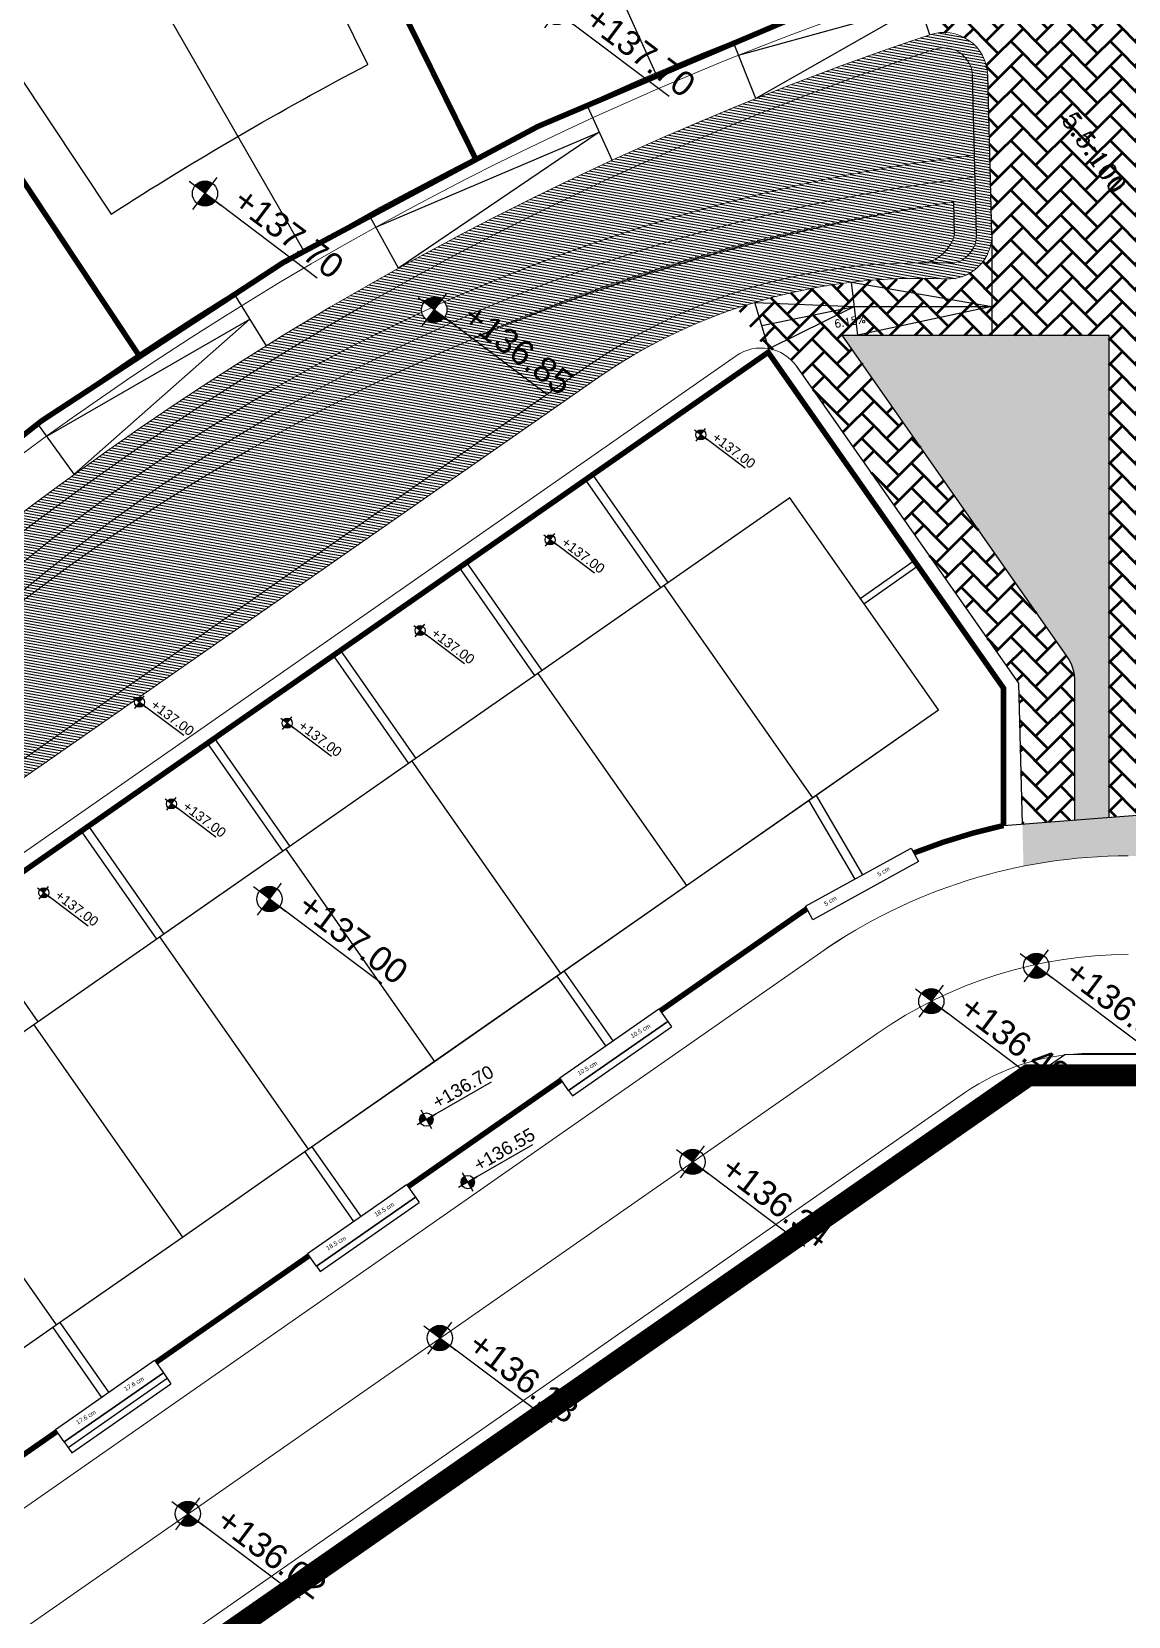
# Model space of a CAD drawing. Header units: inches. Extents: x 2 to 806, y 2 to 666.
# Drawn here: x 463.7 to 513.7, y 211.6 to 283.9 of the extents above; entities that cross this region are included whole.
import ezdxf
from ezdxf.enums import TextEntityAlignment as Align

# ---------------------------------------------------------------- set-up
doc = ezdxf.new("R2010")
doc.units = ezdxf.units.IN
doc.header["$MEASUREMENT"] = 0
for name, pattern in [('( Hidden )', [0.375, 0.25, -0.125]), ('ACAD_ISO04W100', [30, 24, -3, 0, -3]), ('DASHED', [0.75, 0.5, -0.25]), ('DASHED2', [0.375, 0.25, -0.125])]:
    doc.linetypes.add(name, pattern=pattern)
for name, color, linetype in [('.', 7, 'Continuous'), ('ASPHALT', 4, 'Continuous'), ('City_road', 170, 'Continuous'), ('CL', 1, 'ACAD_ISO04W100'), ('comments', 1, 'Continuous'), ('ELV2', 4, 'Continuous'), ('pathway levels', 250, 'Continuous'), ('PAVEMENT', 2, 'Continuous'), ('sec line', 252, 'ACAD_ISO04W100'), ('set pack', 253, 'DASHED2'), ('V-NODE-TEXT', 11, 'Continuous'), ('Water Surface Level', 10, 'Continuous')]:
    doc.layers.add(name, color=color, linetype=linetype)
doc.styles.add('3', font='ROMANT.shx', dxfattribs={"height": 4})
doc.styles.add('SDC-TEXT', font='arial.ttf')
doc.linetypes.add('FENCELINE2', pattern='A,0.25,-0.1,[132,ltypeshp.shx,S=0.1,R=0,X=-0.1,Y=0],-0.1,1', length=1.45)
pattern_1 = [(349.8500782078507, (-1019091.392020971, 51543.46572444505), (0.02202805708565676, 0.123043751166124), [])]
pattern_2 = [(349.8500782078507, (-629187.5783366397, -806904.2598155697), (0.02202805708565676, 0.123043751166124), [])]

# ---------------------------------------------------------------- blocks, each defined once
blk = doc.blocks.new('*U76')
for points in [[(1.421e-13, 1.023995160680525, 0.4142135623731368), (-1.023995160680525, 0), (1.421e-13, 0)], [(1.421e-13, -1.023995160680525, 0.4142135623731368), (1.023995160680809, 0), (1.421e-13, 0)]]:
    blk.add_hatch(color=256).paths.add_polyline_path(points)
for p, q in [((0, -1.621819359999989), (0, 1.621819359999989)), ((1.621819359999989, 0), (-1.621819359999989, 0)), ((0, 0), (1.621819360158938, -2.719966474273861e-10)), ((11.38472890026264, 8.91767833186563e-05), (1.621819360158938, -2.719966474273861e-10))]:
    blk.add_line(p, q)
blk.add_circle((0, 0), 1.023995160680529)
at = {"style": 'SDC-TEXT'}
blk.add_attdef('LEVEL', text='', height=2, dxfattribs=at).set_placement((2.240178985586397, 2.532038079697316), align=Align.TOP_LEFT)
blk.add_attdef('T.O.C.', (2.240178985586398, -2.556699557056715), '', height=2, dxfattribs=at)
blk = doc.blocks.new('*U252')
for points in [[(1.421e-13, 1.023995160680525, 0.4142135623731368), (-1.023995160680525, 0), (1.421e-13, 0)], [(1.421e-13, -1.023995160680525, 0.4142135623731368), (1.023995160680809, 0), (1.421e-13, 0)]]:
    blk.add_hatch(color=256).paths.add_polyline_path(points)
for p, q in [((0, -1.621819359999989), (0, 1.621819359999989)), ((1.621819359999989, 0), (-1.621819359999989, 0)), ((0, 0), (1.621819360158938, -2.719966474273861e-10)), ((11.38472890026264, 8.91767833186563e-05), (1.621819360158938, -2.719966474273861e-10))]:
    blk.add_line(p, q)
blk.add_circle((0, 0), 1.023995160680529)
at = {"style": 'SDC-TEXT'}
blk.add_attdef('LEVEL', text='', height=2, dxfattribs=at).set_placement((2.240178985586397, 2.532038079697316), align=Align.TOP_LEFT)
blk.add_attdef('T.O.C.', (2.240178985586398, -2.556699557056715), '', height=2, dxfattribs=at)
blk = doc.blocks.new('*U215')
for points in [[(1.421e-13, 1.023995160680525, 0.4142135623731368), (-1.023995160680525, 0), (1.421e-13, 0)], [(1.421e-13, -1.023995160680525, 0.4142135623731368), (1.023995160680809, 0), (1.421e-13, 0)]]:
    blk.add_hatch(color=256).paths.add_polyline_path(points)
for p, q in [((0, -1.621819359999989), (0, 1.621819359999989)), ((1.621819359999989, 0), (-1.621819359999989, 0)), ((0, 0), (1.621819360158938, -2.719966474273861e-10)), ((11.38472890026264, 8.91767833186563e-05), (1.621819360158938, -2.719966474273861e-10))]:
    blk.add_line(p, q)
blk.add_circle((0, 0), 1.023995160680529)
at = {"style": 'SDC-TEXT'}
blk.add_attdef('LEVEL', text='', height=2, dxfattribs=at).set_placement((2.240178985586397, 2.532038079697316), align=Align.TOP_LEFT)
blk.add_attdef('T.O.C.', (2.240178985586398, -2.556699557056715), '', height=2, dxfattribs=at)
blk = doc.blocks.new('*U216')
for points in [[(1.421e-13, 1.023995160680525, 0.4142135623731368), (-1.023995160680525, 0), (1.421e-13, 0)], [(1.421e-13, -1.023995160680525, 0.4142135623731368), (1.023995160680809, 0), (1.421e-13, 0)]]:
    blk.add_hatch(color=256).paths.add_polyline_path(points)
for p, q in [((0, -1.621819359999989), (0, 1.621819359999989)), ((1.621819359999989, 0), (-1.621819359999989, 0)), ((0, 0), (1.621819360158938, -2.719966474273861e-10)), ((11.38472890026264, 8.91767833186563e-05), (1.621819360158938, -2.719966474273861e-10))]:
    blk.add_line(p, q)
blk.add_circle((0, 0), 1.023995160680529)
at = {"style": 'SDC-TEXT'}
blk.add_attdef('LEVEL', text='', height=2, dxfattribs=at).set_placement((2.240178985586397, 2.532038079697316), align=Align.TOP_LEFT)
blk.add_attdef('T.O.C.', (2.240178985586398, -2.556699557056715), '', height=2, dxfattribs=at)
blk = doc.blocks.new('*U203')
for points in [[(1.421e-13, 1.023995160680525, 0.4142135623731368), (-1.023995160680525, 0), (1.421e-13, 0)], [(1.421e-13, -1.023995160680525, 0.4142135623731368), (1.023995160680809, 0), (1.421e-13, 0)]]:
    blk.add_hatch(color=256).paths.add_polyline_path(points)
for p, q in [((1.621819359999989, 0), (-1.621819359999989, 0)), ((0, -1.621819359999989), (0, 1.621819359999989)), ((0, 0), (1.621819360158938, -2.719966474273861e-10)), ((11.38472890026264, 8.91767833186563e-05), (1.621819360158938, -2.719966474273861e-10))]:
    blk.add_line(p, q)
blk.add_circle((0, 0), 1.023995160680529)
at = {"style": 'SDC-TEXT'}
blk.add_attdef('LEVEL', text='', height=2, dxfattribs=at).set_placement((2.240178985586397, 2.532038079697316), align=Align.TOP_LEFT)
blk.add_attdef('T.O.C.', (2.240178985586398, -2.556699557056715), '', height=2, dxfattribs=at)
blk = doc.blocks.new('*U223')
for points in [[(1.421e-13, 1.023995160680525, 0.4142135623731368), (-1.023995160680525, 0), (1.421e-13, 0)], [(1.421e-13, -1.023995160680525, 0.4142135623731368), (1.023995160680809, 0), (1.421e-13, 0)]]:
    blk.add_hatch(color=256).paths.add_polyline_path(points)
for p, q in [((0, -1.621819359999989), (0, 1.621819359999989)), ((1.621819359999989, 0), (-1.621819359999989, 0)), ((0, 0), (1.621819360158938, -2.719966474273861e-10)), ((11.38472890026264, 8.91767833186563e-05), (1.621819360158938, -2.719966474273861e-10))]:
    blk.add_line(p, q)
blk.add_circle((0, 0), 1.023995160680529)
at = {"style": 'SDC-TEXT'}
blk.add_attdef('LEVEL', text='', height=2, dxfattribs=at).set_placement((2.240178985586397, 2.532038079697316), align=Align.TOP_LEFT)
blk.add_attdef('T.O.C.', (2.240178985586398, -2.556699557056715), '', height=2, dxfattribs=at)

msp = doc.modelspace()

# ---------------------------------------------------------------- hatches: boundary and pattern name
at = {"layer": '.', "linetype": 'ByBlock', "true_color": 0x136734, "transparency": 33554633}
h = msp.add_hatch(dxfattribs=at)
h.set_pattern_fill('ANSI31', color=116, angle=-55.14992179214925)
h.set_pattern_definition(pattern_1)
h.paths.add_polyline_path([(453.5079825895091, 242.9949223889109, 0.4424870316608077), (453.8882779504356, 245.930680756441), (450.3596304779358, 250.0831964912197, 0.4047172397618818), (447.5907422697355, 250.353485504382, -0.03573623511495799), (426.3217230263117, 235.7843026999455, 0.4438666796244219), (425.7150335128836, 232.8805199728651), (429.0354414847397, 228.3218565416593, 0.4081545584269213), (431.7958147419567, 227.8587111009822)])
h.paths.add_polyline_path([(431.9579576604019, 228.8250543881279, -0.4081582778319678), (429.1975693863069, 229.2882204456093), (426.7356027697397, 232.6683102656227, -0.4426635474830151), (427.3353569669134, 235.5680168557285, 0.03178389247833009), (446.3781028834355, 248.5097580863932, 0.01125924500880223), (447.4260216297998, 249.3623424892851, -0.4145473529915513), (450.246901227948, 249.1348468317721), (452.8560533064601, 246.0643941599248, -0.4424870316593423), (452.4757579455336, 243.1286357923948)], flags=16)
h.paths.add_polyline_path([(436.3912792440688, 240.5075186765591, -1), (437.5432835719266, 240.5075186765591, -1)], flags=0)
h.paths.add_polyline_path([(489.3467209465753, 267.9791947958131, -0.1659258390495502), (505.3627307082943, 272.5836595244311, 0.4360829346112496), (507.4582183278117, 274.6333112878331), (507.2700937869677, 281.8713102477907, 0.503896743743874), (504.6374045500716, 283.7164087097465, 0.0952214791603765), (457.0338927859857, 256.9327856760776, 0.3912997192858159), (456.7033345553509, 254.2382554713242), (459.8736821673529, 249.8338505467238, 0.4097970552287188), (462.640657551442, 249.3615873305664)])
h.paths.add_polyline_path([(462.8059685291673, 250.3301391679399, -0.4097970552315241), (460.0389931450782, 250.8024023840973), (457.6503761524518, 254.1207881679131, -0.3927774926208933), (457.9887705810552, 256.8219213842951, -0.094067707789511), (504.8579762787276, 283.0520667765361, -0.5041779418596647), (506.5703301076728, 281.8531225246682), (506.7584546486332, 274.6151235647105, -0.3566820737927742), (505.7506053378756, 273.314498220205), (504.1015663967419, 273.3145172801871, 0.1533885223622303), (488.9464039926834, 268.5534302323197)], flags=16)
h.paths.add_polyline_path([(481.4771474650779, 271.1810743936642, -1), (482.6291517929358, 271.1810743936642, -1)], flags=0)
h.paths.add_polyline_path([(482.82555567482, 270.5897726178939), (487.859287393484, 266.802106189991), (488.8960624529, 268.1799591770234), (483.8623307343523, 271.9676256051591)], flags=8)
at = {"layer": '.', "linetype": 'ByBlock', "transparency": 33554633}
h = msp.add_hatch(dxfattribs=at)
h.set_pattern_fill('ANSI31', color=34, angle=-55.14992179214925)
h.set_pattern_definition(pattern_1)
h.paths.add_polyline_path([(506.664392378153, 278.2341230446311), (506.5703301076728, 281.8531225246682, 0.5038669683388843), (504.8591992308802, 283.0524756235375, 0.09407113278115826), (457.9882601925356, 256.8214934022237, 0.3438555830984248), (457.4743825371561, 254.4157808977018, -0.08709285612307753), (481.4877587246892, 271.0710215961865, -0.04809832782516279), (481.4771474650779, 271.1810743936642, -0.7145811028400719), (482.5082530944792, 271.534145673488, -0.07455734451825717)])
h = msp.add_hatch(dxfattribs=at)
h.set_pattern_fill('ANSI31', color=34, angle=-55.14992179214925)
h.set_pattern_definition(pattern_2)
h.paths.add_polyline_path([(482.8415700642809, 270.587822806074), (482.7821139370508, 270.6325601318224), (482.513407991938, 270.834749788379, -0.6495644152767246), (481.4877587246892, 271.0710215961865, 0.08709285612307383), (457.4743825371561, 254.4157808977018, 0.04301735899112785), (457.6503761524518, 254.1207881679131), (458.0446902011472, 253.5729874372321, -0.09075506624776851)])
h.paths.add_polyline_path([(483.8145603922612, 269.8557033886739), (482.8415700642809, 270.587822806074, 0.09075506624697305), (458.04469020138, 253.5729874374649, -0.08210816883052395)])
h.paths.add_polyline_path([(506.6904958054374, 277.2298065509951), (506.664392378153, 278.2341230446311, 0.07455734451825204), (482.5082530944792, 271.534145673488, -0.1664656729757878), (482.6291517929358, 271.1810743936642, -0.1626806749169934), (482.5134079920545, 270.8347497884954), (482.7821139370508, 270.6325601319388), (482.8415700643973, 270.5878228061904, -0.07451186692858956)])
h.paths.add_polyline_path([(505.7196558164151, 276.0948960771623), (505.7587922498069, 274.5891411028408, -0.2854898503582954), (504.4048776878926, 273.3145137744561), (505.7506053378756, 273.314498220205, 0.3566820737926543), (506.7584546486332, 274.6151235647105), (506.6904958054374, 277.2298065509951, 0.07451186692891094), (482.8415700642809, 270.587822806074), (483.8145603922612, 269.8557033886739, -0.06116683555210033)])
h.paths.add_polyline_path([(482.82555567482, 270.5897726178939), (487.859287393484, 266.802106189991), (488.8960624529, 268.1799591770234), (483.8623307343523, 271.9676256051591)], flags=9)
at = {"layer": '.', "linetype": 'ByBlock', "true_color": 0x105689, "transparency": 33554633}
h = msp.add_hatch(dxfattribs=at)
h.set_pattern_fill('ANSI31', color=146, angle=-55.14992179214925)
h.set_pattern_definition(pattern_1)
edge = h.paths.add_edge_path()
edge.add_arc((504.0566325651898, 275.0408017863358), 1.761063589127563, 281.4052432371039, 345.1392692490504)
edge.add_line((505.7587922498069, 274.5891411028408), (505.7196558164151, 276.0948960771623))
edge.add_arc((516.9272926160784, 194.3358652771987), 82.5236344327174, 97.80553234663415, 113.7004660424302)
edge.add_line((483.7564866012845, 269.8994005856641), (487.1809566364109, 267.3226832895145))
edge.add_line((487.1809566364109, 267.3226832895145), (488.9464039926834, 268.5534302323197))
edge.add_arc((504.1012601039556, 246.8145172800707), 26.50000000186457, 89.99933776286991, 124.88152336359059, ccw=False)
edge.add_line((504.1015663967419, 273.3145172801871), (504.4048776875434, 273.3145137745726))
h = msp.add_hatch(dxfattribs=at)
h.set_pattern_fill('ANSI31', color=146, angle=-55.14992179214925)
h.set_pattern_definition(pattern_2)
h.paths.add_polyline_path([(487.1809566364109, 267.3226832895145), (483.8145603922612, 269.8557033886739, 0.08210816883144244), (458.0446902011472, 253.5729874372321), (460.0389931450782, 250.8024023840973, 0.4097970552315238), (462.8059685291673, 250.3301391679399)])
at = {"linetype": 'ByBlock', "lineweight": 140, "transparency": 33554511}
h = msp.add_hatch(color=252, dxfattribs=at)
h.dxf.hatch_style = 1
h.paths.add_polyline_path([(601.4923296800998, 259.2959586860218), (601.4899145993122, 312.4316431372265, 0.4142135623721295), (592.4895055477691, 321.4312340670569), (565.7774064730338, 321.430019969803), (565.7135546459767, 319.4300170655899), (571.9997852281385, 319.4303027823173), (592.4895964500911, 319.4312340689196, -0.1381668690215715), (598.47628996402, 317.1948573343527, -0.1165161620285986), (598.6527397628824, 317.0474648024958, -0.1069383045887508), (600.0097349817815, 314.0872126471788, -0.04220452936359693), (600.0208580165354, 314.00369107547), (600.1950697678558, 309.2977932205961), (600.1877722292857, 309.2977932205961), (600.1877722292857, 307.292650654663), (600.1919171547934, 305.7977932240885), (600.2167486382832, 305.7977932240885), (600.2167486382832, 303.786430506718), (600.1974942407987, 303.786430506718), (600.2307362121946, 291.7977932415508), (600.2426430935457, 291.7977932415508), (600.2426430935457, 289.7895298496426), (600.2363047045374, 289.7895298496426), (600.259850505362, 281.2977932557535), (601.0699413100674, 281.2977932557535), (601.0699413100674, 279.2978650034477), (599.4914205671239, 279.2978650034477), (599.4914246099952, 279.2089141266026), (599.4914887471541, 277.7977932594788), (599.4915796494761, 275.7977932615743), (599.49212506399, 263.7977932769411), (599.4922159664284, 261.7977932790366), (599.4923296820789, 259.2958677835834, -0.1313172417644103), (598.026100539807, 253.8083637700022), (577.9925791150608, 253.8074532224402), (577.9928296457228, 248.2953732084554), (577.9916378032367, 248.2953732090375), (577.9916374442118, 247.5953732089676), (570.7414536167353, 247.5953769298341), (563.60693576836, 247.5953805908632), (556.7414536913575, 247.5953841140565), (551.2414653912138, 247.5953869364295), (549.6069358429822, 247.5953877750855), (542.7414536275619, 247.595391298046), (542.7414536275619, 247.3253912973289), (540.7426459634162, 247.3253912973289), (540.7426459634162, 248.2952986237198), (540.1926460627883, 248.295333235392), (540.1926460619734, 248.2937838539785), (540.1914542236782, 248.2936919255719), (540.1914542244931, 248.2953333103635), (539.792646062765, 248.2953584075278), (539.7926460619501, 248.2937840592187), (539.7914542237713, 248.2936921308121), (539.7914542245862, 248.2953928123299), (539.2414541254702, 248.2953930945207), (539.2414541254702, 248.2955769526145), (539.2426459632998, 248.2955769520324), (539.7914542247026, 248.2955682610466), (539.7914562773376, 252.2953928123299), (533.1926481675773, 252.295396198386), (533.1926461150588, 248.2954881276075), (533.6081281151573, 248.2954879143346), (533.6081281153902, 248.2953959853459), (533.6069359176045, 247.5953959862074), (528.7414539550382, 247.5953984825012), (523.2414539548054, 247.5954013042922), (521.6069359924595, 247.595402143763), (515.7916469290803, 247.5954051280698, -0.414200099788526), (515.2916471861254, 248.0953824025184), (515.2916405488222, 248.2414130910604), (508.8525895325884, 247.7447587497138), (508.9021402018561, 245.8254571825803, -0.04908411528830004), (513.6777550872366, 246.2954062128976), (588.5399705298196, 246.2954551147834, 0.4131539093343383)])
h.paths.add_polyline_path([(600.3003390502136, 263.7978300110974), (600.2923318199764, 265.3067324493152), (600.2923318199764, 263.7977932769411), (600.3004295482251, 261.8067328136951)], flags=16)
h.paths.add_polyline_path([(600.2923318199764, 265.3067324493152), (600.2922413221977, 267.2978296467174), (600.2680390391915, 275.7978285527627), (600.2680390391915, 267.2977932733322)], flags=16)
h.paths.add_polyline_path([(600.2680390391915, 275.7978285527627), (600.2679481368696, 277.7978285506672), (600.25994131071, 279.2978281881499), (600.25994131071, 277.7977932593624)], flags=16)
h.paths.add_polyline_path([(534.5778183752855, 250.1669888510207), (534.8247521877938, 250.1585056645401), (534.8332353742744, 250.4054394770485, 0.4142135623730941)], flags=16)
h.paths.add_polyline_path([(535.2416411478489, 250.1407200848755), (537.9422950934104, 250.0479415756256), (537.9676907944677, 250.7871752723424), (535.2670368489062, 250.8799537815923)], flags=24)
h.paths.add_polyline_path([(523.8464273819418, 248.1780679055794), (524.3383500576901, 247.4716207103176), (524.6765714485382, 247.7071355128266), (524.1846487727898, 248.4135827079719)], flags=25)
h.paths.add_polyline_path([(527.2953460369908, 248.1780661358336), (527.7872687127392, 247.4716189405719), (528.1254901035873, 247.7071337430809), (527.6335674278389, 248.4135809382262)], flags=25)
h.paths.add_polyline_path([(537.6450932767193, 248.1784012021801), (538.1370159524677, 247.4719540069184), (538.4752373433157, 247.7074688094274), (537.9833146675674, 248.4139160045727)], flags=24)
h.paths.add_polyline_path([(551.7370340893694, 248.1818155473868), (552.2289567651178, 247.4753683521251), (552.5671781559658, 247.710883154634), (552.0752554802175, 248.4173303497793)], flags=25)
h.paths.add_polyline_path([(555.3892179154509, 248.1322428779515), (555.8811405911993, 247.4257956826898), (556.2193619820473, 247.6613104851988), (555.727439306299, 248.3677576803441)], flags=25)
h.paths.add_polyline_path([(599.3998011920785, 263.2000316199685), (600.0248782149001, 262.3023622679596), (600.3630996057482, 262.5378770703521), (599.7380225829265, 263.4355464223611)], flags=25)
h.paths.add_polyline_path([(599.3782041810637, 266.7156271437254), (600.0032812038853, 265.8179577917165), (600.3415025947334, 266.0534725941091), (599.7164255719117, 266.951141946118)], flags=25)
h.paths.add_polyline_path([(599.3418191924875, 277.1451001796943), (600.055691766408, 276.1199120709045), (600.3939131572561, 276.3554268732971), (599.6800405833355, 277.3806149820869)], flags=25)
h.paths.add_polyline_path([(599.4810864544424, 294.5020588817845), (600.1061634772641, 293.6043895297755), (600.4443848681121, 293.8399043321681), (599.8193078452905, 294.7375736841771)], flags=25)
at = {"linetype": 'ByBlock', "lineweight": 140, "true_color": 0x7c410e, "transparency": 33554518}
h = msp.add_hatch(dxfattribs=at)
h.set_pattern_fill('AR-HBONE', color=36, scale=0.2)
h.set_pattern_definition([(45, (-625303.8109919445, -807421.4593968317), (0, 1.131370849898476), [2.4, -0.8]), (135, (-625303.2453065196, -807420.8937114067), (8.881784197001253e-17, 1.131370849898476), [2.4, -0.8])])
h.paths.add_polyline_path([(515.5028207130681, 274.6368392543939), (515.6263967154964, 285.3627372814647, -0.3443956445629922), (517.1652825030915, 287.2858451369523, -0.05808158655900466), (550.4441068105816, 291.1821228241154), (562.9429140075526, 291.1826909099311), (560.9414098927236, 292.6886696840941), (560.796229476663, 292.797908920895, -0.7201673972402491), (560.2363461961222, 292.9850215368044, -0.1626775412096947), (560.2988791065009, 293.1721341527139), (560.1521162638392, 293.2825640671492), (556.6758195064913, 293.2824060652476, 0.008164334069266624), (556.6105179420856, 293.2813367377805), (535.092950399122, 292.5774169642084, 0.05440436545368626), (503.9311006625367, 285.8246370325635), (504.6362602386807, 283.715433333635, -0.5040224452063485), (507.2697326173957, 281.87062114266), (507.4579455456415, 274.632624480508, -0.4363075619497797), (505.3609743348507, 272.5830209165417, 0.09382000558951888), (495.8548052912529, 271.2603614141537), (497.1386033745666, 269.4277503629985, -0.2192166253078415), (498.5839526769423, 268.5845627242072), (508.6868975135449, 254.1626932754718), (508.8525895325884, 247.7447587497138), (511.2428439904188, 247.9291229130306), (511.2428398675702, 254.2405461032015, 0.1539698334836364), (510.8808961333425, 255.3880515156618), (500.631523009245, 270.018946122944), (512.7918425487305, 270.0194988238929), (512.7928411487674, 248.0486766820379), (515.2916405489386, 248.2414130910604), (515.2919118230648, 268.4954053850217, -0.4142270250709592), (517.2919128471704, 270.4954962873437), (519.6081395820665, 270.4954950988597), (521.6069477438878, 270.4954940731243), (526.6081395450465, 270.4954915066321), (528.6081395450465, 270.4953985510931), (528.6081395450465, 270.4954904803146), (533.6081395073279, 270.4954879145209), (535.6069476691491, 270.495394959564), (535.6081395074443, 270.4953949589819), (535.6081395074443, 270.4954868882035), (540.608139470075, 270.4954843224098), (540.608139470075, 270.4953923933047), (542.6069476317798, 270.4954832965579), (547.6081394328221, 270.4954807302986), (549.6069475944105, 270.4953877753417), (549.6081394325893, 270.4953877747596), (549.6081394325893, 270.4954797037483), (554.6081393954528, 270.495477138071), (556.6081393953364, 270.4953841819499), (556.6081393953364, 270.4954761116371), (561.6081393580835, 270.4954735458434), (563.6069475199047, 270.495472520108), (568.6081393205977, 270.4954699534994), (570.6081393205977, 270.4953780250928), (570.60813896134, 269.7954689272285), (577.9918524404939, 269.7954651381426), (577.9918810516547, 269.7954651381426), (577.9911371177013, 286.1632163424349), (577.3517582888899, 286.1620188086365), (577.3532923133762, 284.82264699762), (574.4031312499146, 284.8225129091718), (572.6404084547839, 284.8192090984505), (572.5312970411915, 284.819005591313, -1.011036602143738), (572.1575470758553, 284.8224108445995), (571.1911548973012, 284.8223669208658), (571.1911596060681, 277.6138333076217, -0.414213562372046), (566.1911628722164, 272.6138300414734), (517.5026892929754, 272.6137982369239, -0.4175921474899425)])
h.paths.add_polyline_path([(542.684119261191, 271.0601918248997), (542.1085013291749, 271.0812272548048), (541.5328833971589, 271.10226268471, 1)], flags=16)
h.paths.add_polyline_path([(569.0789759169284, 271.6679464852043, -1), (569.339555018204, 271.6679464852043, -1)], flags=16)
h.paths.add_polyline_path([(570.6081412881331, 274.3288921045444), (574.328091991455, 274.3358594396689), (574.3263273954808, 274.0428592784867, -0.6362338052708206), (574.5279663020929, 273.9485411237531, -0.6136075956335642), (574.3326287176178, 273.8493000166329), (574.3263272917548, 273.8406694871212), (574.3263271910555, 273.6444836860594, -0.3939863392294397), (572.4653150165404, 271.6493199613017), (570.6081398464457, 271.5199448118058)], flags=16)
h.paths.add_polyline_path([(543.080277520553, 271.0376391435113), (549.3756682717658, 270.8075798573975), (549.4386410109882, 272.530779152976), (543.143250259659, 272.7608384390899)], flags=24)
h.paths.add_polyline_path([(523.081673429203, 294.5999439348072), (528.1154514003729, 290.812338976639), (529.1522096340495, 292.1902046243033), (524.1184316627632, 295.9778095823551)], flags=9)
h.paths.add_polyline_path([(506.5116289034204, 290.7714091363434), (511.5454068745903, 286.9838041781752), (512.582165108267, 288.3616698258395), (507.5483871369806, 292.1492747838913)], flags=25)
h.paths.add_polyline_path([(574.5716653925783, 273.8247858784), (575.6570408001726, 273.0323185522413), (575.8739580959964, 273.3294118085016), (574.7885826884021, 274.1218791346603)], flags=24)
h.paths.add_polyline_path([(569.3463709028156, 271.4958514619923), (570.2434871560845, 270.3887609585493), (570.5465243544613, 270.6343231734193), (569.6494081011924, 271.7414136768623)], flags=24)
h.paths.add_polyline_path([(572.8491118227548, 272.1290315975041), (573.6398017122128, 270.9935266036612), (574.0786778754273, 271.2991306712922), (573.2879879859693, 272.4346356651351)], flags=24)
h.paths.add_polyline_path([(573.0994524191783, 278.2972580432963), (573.8998440253499, 277.147820472934), (574.3387201885644, 277.453424540565), (573.5383285823928, 278.6028621109274)], flags=24)
h.paths.add_polyline_path([(568.9755179396316, 270.5010123209634), (569.4674406153799, 269.7945651257016), (569.805662006228, 270.0300799282106), (569.3137393304796, 270.7365271233559)], flags=24)
h.paths.add_polyline_path([(577.2309699281768, 273.3890719592875), (577.8560469509985, 272.4914026072786), (578.1942683418465, 272.7269174096712), (577.5691913190249, 273.6245867616801)], flags=9)
h.paths.add_polyline_path([(510.3247838535763, 279.8961764410908), (513.0830319213865, 275.9350729838318), (514.069393651881, 276.6219094593382), (511.3111455840708, 280.5830129164808)], flags=24)
h.paths.add_polyline_path([(574.4740227730663, 301.9322950703629), (573.9228575580937, 295.6568597156859), (575.6405945835586, 295.5059925896187), (576.1917597985312, 301.7814279441793)], flags=9)
h.paths.add_polyline_path([(542.7189973228096, 278.4972301422224), (547.7527752939795, 274.7096251840542), (548.7895335276562, 276.0874908317185), (543.7557555563699, 279.8750957897703)], flags=25)
h.paths.add_polyline_path([(560.9648813028771, 292.665552313307), (563.684580209404, 290.619147977892), (564.2447301109505, 291.3635947366549), (561.5250312044236, 293.4099990720699)], flags=9)
h.paths.add_polyline_path([(543.509277340695, 285.264783064935), (548.5430553118649, 281.4771781067668), (549.5798135455416, 282.8550437544311), (544.5460355742553, 286.6426487124829)], flags=25)
h.paths.add_polyline_path([(572.6600236829554, 284.8166272084766), (574.7040334756903, 284.820439555084), (574.7029899450436, 285.3799340128737), (572.6589801521923, 285.3761216662663)], flags=24)
at = {"layer": 'sec line', "linetype": 'ByBlock', "true_color": 0x136734, "transparency": 33554633}
h = msp.add_hatch(color=116, dxfattribs=at)
h.dxf.hatch_style = 1
h.paths.add_polyline_path([(512.7918425487305, 270.0194988238929), (500.631523009245, 270.018946122944), (510.8808961333425, 255.3880515156618, -0.1539698334836356), (511.2428398675702, 254.2405461032015), (511.2428439904188, 247.9291229130306), (512.7928411487674, 248.0486766820379)])

# ---------------------------------------------------------------- linework, layer by layer
at = {"linetype": 'ByBlock', "lineweight": 0}
msp.add_line((509.1221259630702, 236.2960750362674), (268.1029126363292, 68.27717938575208), dxfattribs=at)
at = {"layer": 'ASPHALT', "lineweight": 0}
for p, q in [((499.6663052643135, 241.8942573455699), (342.9386598427964, 132.6346581949458)), ((511.9389961961142, 237.2889770270396), (645.5440827934954, 237.294458418952)), ((295.4653602061744, 88.56847018979735), (506.2205928376361, 235.4923404130224))]:
    msp.add_line(p, q, dxfattribs=at)
for centre, radius, start, end in [((550.449393470627, 146.4294849807468), 175, 90.00190449553082, 131.2782470804271), ((513.6773986495982, 221.7960170707504), 24.5, 89.99927093066692, 124.8815233654336), ((513.6777710913166, 221.7954062128976), 24.5, 89.99997059149996, 124.8822230364914), ((511.9394064641974, 227.288977035538), 10, 90.00235066563233, 124.8815233654336), ((511.9397118285715, 227.2883449537751), 10, 90.00305033313623, 124.8822230364914)]:
    msp.add_arc(centre, radius, start, end, dxfattribs=at)
at = {"layer": 'City_road', "lineweight": 0}
for q in [(275.4860043230883, 73.42406744729507), (677.5440718057516, 236.3018569375692)]:
    msp.add_line((509.1221259630702, 236.2960750362674), q, dxfattribs=at)
at = {"layer": 'CL', "lineweight": 0, "ltscale": 5}
msp.add_line((502.2397713963592, 238.2027438257194), (292.8918222041984, 92.25993360693812), dxfattribs=at)
for centre, start, end in [((513.6773986495982, 221.7960170707504), 89.99927093066692, 124.8815233654336), ((513.6777710913166, 221.7954062128976), 89.99997059149996, 124.8822230364914)]:
    msp.add_arc(centre, 20, start, end, dxfattribs=at)
at = {"layer": 'comments', "color": 4, "linetype": 'ByBlock'}
for p, q in [((481.6504688103169, 305.1610444312521), (492.1317848630433, 281.9687237859309)), ((463.3998059348387, 295.9332284451068), (476.093343161484, 273.8775391519141)), ((504.6366439363637, 283.7161545974507), (503.7427427973316, 286.3949003963337)), ((496.7047963627565, 280.8043435899147), (495.6543583775356, 283.4306997882506)), ((490.1610465484855, 277.9940870196863), (488.9810160691568, 280.5692155202689)), ((480.4249553139971, 273.073548573868), (479.051310668322, 275.5578803934461)), ((507.4582183279281, 274.6333112878331), (507.4583716747302, 270.0199432066713)), ((501.3570034978629, 270.0197403993063), (501.0712588805191, 272.4359749412235)), ((474.3999140287933, 269.5451417147253), (472.905944492989, 271.9637123859559)), ((497.2952132301589, 269.4071621486057), (496.6593472986433, 271.5179165177817)), ((465.649654697133, 263.6824118858042), (463.9801888151278, 265.9907888202999)), ((501.4600990282788, 258.0309838600062), (503.9172044461311, 259.7522139332561)), ((501.6322220356387, 257.7852733181628), (504.089327453491, 259.5065033914127))]:
    msp.add_line(p, q, dxfattribs=at)
at = {"layer": 'comments', "color": 6, "linetype": 'ByBlock'}
for p, q in [((506.7584546486332, 274.6151235648269), (506.5703301076728, 281.8531225246682)), ((507.4582183279281, 274.6333112879495), (507.2700937869677, 281.8713102477907)), ((505.7587922498069, 274.5891411031901), (505.7196558164151, 276.0948960771623)), ((489.2435626958913, 263.6893859132963), (492.6750789731459, 258.7670406868986)), ((488.9154277605421, 263.4606330892841), (492.3469408022656, 258.5382925038996)), ((483.1913566088488, 259.4313212396648), (486.6228696505723, 254.5089806542803)), ((483.519491544198, 259.660074063677), (486.9510078214525, 254.7377288372793)), ((477.777070633224, 255.6569788248582), (481.2085869104785, 250.7346335984605)), ((477.4489356978747, 255.428226000846), (480.8804487395983, 250.5058854154615)), ((471.7156747159033, 251.4120119832062), (475.1471877576269, 246.4896713978216)), ((472.0438096512526, 251.6407648072183), (475.4753259285071, 246.7184195808206)), ((499.1089997112003, 248.8392416802073), (501.2179707828627, 245.2318254140975)), ((499.4543180148767, 249.0411219899381), (501.563289086539, 245.4337057238283)), ((465.9641857405377, 247.4218581816951), (469.3955855405375, 242.4996800358478)), ((466.2923206758869, 247.6506110057073), (469.7237237114177, 242.7284282188468)), ((460.5517440822159, 243.6490428391682), (463.9832603594705, 238.7266976127705)), ((487.6328529226312, 240.8194456101466), (489.8548240844111, 237.6321347369651)), ((487.9609878579804, 241.0481984341588), (490.1829590197603, 237.8608875609773)), ((476.1481029652941, 232.8130777909957), (478.3700741269577, 229.6257669179306)), ((476.4762379006434, 233.0418306150079), (478.6982090623069, 229.8545197419428)), ((464.6633651620659, 224.8067184447848), (466.8853363238459, 221.6194075716032)), ((464.9915000974152, 225.035471268797), (467.2134712591951, 221.8481603956154))]:
    msp.add_line(p, q, dxfattribs=at)
at = {"layer": 'comments', "color": 3, "linetype": 'ByBlock'}
for p, q in [((507.9928016018539, 247.6791265515915), (515.9927810987874, 248.2960795393285)), ((507.9928579714333, 247.6784462742346), (515.9928299339672, 248.2954969539844))]:
    msp.add_line(p, q, dxfattribs=at)
at = {"layer": 'comments', "color": 2, "linetype": 'ByBlock'}
for p, q in [((488.1757081707192, 235.6082600869542), (492.6875577337059, 238.753607376346)), ((488.34727257953, 235.3621591856774), (492.8591221425168, 238.5075064750692)), ((492.6875577337059, 238.753607376346), (492.8591221425168, 238.5075064750692)), ((488.1757081707192, 235.6082600869542), (488.34727257953, 235.3621591856774)), ((476.6785353808382, 227.593231934223), (481.1903849438249, 230.7385792236148)), ((476.850099789649, 227.3471310329462), (481.3619493526357, 230.492478322338)), ((481.1903849438249, 230.7385792236148), (481.3619493526357, 230.492478322338)), ((476.6785353808382, 227.593231934223), (476.850099789649, 227.3471310329462)), ((465.19379757761, 219.5868725877792), (469.7056471397818, 222.7322198783351)), ((465.3653619864208, 219.3407716865024), (469.8772115485926, 222.4861189770583)), ((465.3653619864208, 219.3407716865024), (469.8772115485926, 222.4861189770583)), ((469.7056471405967, 222.732219877171), (470.0487759574034, 222.2400180757815)), ((465.5369263952316, 219.0946707852256), (470.0487759574034, 222.2400180757815)), ((465.19379757761, 219.5868725877792), (465.536926395348, 219.094670785342))]:
    msp.add_line(p, q, dxfattribs=at)
at = {"layer": 'comments', "color": 6, "linetype": 'ByBlock'}
msp.add_lwpolyline([(588.4923184013178, 237.2953678204051), (510.7855574376599, 237.2221856019298), (277.9470337199464, 75.1396959886026), (129.7627220159347, 283.4821663026071), (124.0638715492978, 297.2877323392152), (124.0717689757884, 309.6206439854416), (131.2687297835664, 325.3946207996762), (377.0671916178844, 498.4517342860183), (416.6566722987636, 517.5744394732012)], dxfattribs=at)
at = {"layer": 'comments', "color": 3, "linetype": 'ByBlock'}
msp.add_lwpolyline([(479.0278828417368, 282.3611963167625), (472.191387891974, 296.2182848385839, 0.02297404277351126), (458.7782395746044, 288.406242034149), (467.3235920568413, 275.5362759197435, -0.02206960480368137)], format="xyb", close=True, dxfattribs=at)
at = {"layer": 'comments', "color": 4, "linetype": 'ByBlock'}
for points in [[(495.914309558314, 282.7807571880824), (504.1896933668477, 285.055527496834), (496.7047963627565, 280.8043435899147)], [(479.3900277788935, 274.9452869560175), (489.5710313088211, 279.2816512699776), (480.4249553142299, 273.073548573868)], [(501.0712588805191, 272.4359749412235), (507.4583279519293, 271.3353245472374), (501.3570034978629, 270.0197403993063)], [(496.6593472986433, 271.5179165177817), (501.2014467196723, 271.3351165706829), (497.2952132301589, 269.4071621486057)], [(496.9772802643429, 270.4625393331355), (501.2014467196723, 271.3351165706829), (507.4583279519293, 271.3353245472374)], [(464.3904042996883, 265.4235822828325), (473.6529292609493, 270.7544270503406), (465.6496546972494, 263.6824118858042)]]:
    msp.add_lwpolyline(points, dxfattribs=at)
at = {"layer": 'comments', "color": 3, "linetype": 'ByBlock'}
for points in [[(511.2428439904188, 247.9291229130306), (511.2428398675702, 254.2405461029686, 0.1539698334892195), (510.8808961334589, 255.3880515155454), (500.631523009245, 270.018946122944), (512.7918425487305, 270.0194988238929), (512.7928411487674, 248.0486766820379)], [(511.2427906818639, 247.9297635030073), (511.242863631197, 254.2411866925961, 0.1539698334892195), (510.8809339097652, 255.3886965249969), (500.6317394519874, 270.0197162917887), (512.7920589971773, 270.0201204966127), (512.7927811006966, 248.2959731723952)]]:
    msp.add_lwpolyline(points, format="xyb", dxfattribs=at)
for points in [[(498.2495908597202, 262.6140765775765), (486.7647285150315, 254.6078717933107), (493.5392844961907, 244.936998352043), (499.2816588630385, 248.9401818350727)], [(492.5071596874341, 258.6109741853854), (499.2816588630385, 248.9401818350727), (505.0240332301191, 252.9433653182188), (498.2495908597202, 262.6140765775765)], [(486.7647285150315, 254.6078717933107), (481.0223076040575, 250.6047765547248), (487.7969203903058, 240.9338220221527), (493.5392844961907, 244.936998352043)], [(481.0223076040575, 250.6047765547248), (475.2798665876917, 246.6016673000833), (482.0545361794948, 236.9306316765562), (487.7969203903058, 240.9338220221527)], [(475.2798665876917, 246.6016673000833), (463.7969810532823, 238.596840568802), (470.5717642359386, 228.9256427907223), (476.3121704329687, 232.9274542030018)], [(469.5374440361929, 242.5985709176004), (476.3121704329687, 232.9274542030018), (482.0545361794948, 236.9306316765562)], [(463.7969810532823, 238.596840568802), (458.0525926224373, 234.5923737536488), (464.8274326297405, 224.9210948567909), (470.5717642359386, 228.9256427907223)], [(458.0525926224373, 234.5923737536488), (452.4967535036567, 230.7193464243157), (459.2495071690946, 221.0325536981529), (464.8274326297405, 224.9210948567909)]]:
    msp.add_lwpolyline(points, dxfattribs=at)
at = {"layer": 'comments', "color": 6, "linetype": 'ByBlock'}
for points in [[(498.9641634833251, 243.9951711555316), (503.7808020622188, 246.6503526649742), (504.1187356387682, 246.0373234256242), (499.3020970597581, 243.3821419160651)], [(487.7753896031945, 236.1824978381466), (492.2872391660649, 239.3278451273056), (492.6875577337059, 238.753607376346), (488.1757081707192, 235.6082600869542)], [(476.2782168133135, 228.1674696854154), (480.7900663761839, 231.3128169745744), (481.1903849438249, 230.7385792236148), (476.6785353808382, 227.593231934223)], [(464.7934790100853, 220.1611103389716), (469.3053285729557, 223.3064576281306), (469.7056471405967, 222.732219877171), (465.19379757761, 219.5868725877792)]]:
    msp.add_lwpolyline(points, close=True, dxfattribs=at)
at = {"layer": 'PAVEMENT', "lineweight": 0}
for p, q in [((486.146288553341, 279.2336243273296), (486.1474789832437, 279.2312114110521)), ((505.7506053379921, 273.314498220205), (504.1015663987209, 273.3145172801871)), ((495.8023185998618, 269.0785438569567), (343.9867220926981, 163.2432831115859)), ((497.2681614281328, 269.2439140119661), (446.604501665076, 233.9258037024249)), ((489.3467209463424, 267.9791947959295), (462.6406575515584, 249.36158733045)), ((488.9464039926834, 268.5534302324361), (462.8059685291673, 250.3301391678235)), ((507.99259367594, 253.9344786337881), (507.9928016016211, 247.6791265515915)), ((498.5225425389081, 243.5349300210202), (492.3527934549793, 239.2338106495865)), ((487.8409438919925, 236.0884633603111), (480.8556206652147, 231.2187824967388)), ((476.3437711022279, 228.0734352074635), (469.3708828618701, 223.2124231504115)), ((464.8590332988833, 220.0670758611361), (341.7948971175074, 134.2753308703961))]:
    msp.add_line(p, q, dxfattribs=at)
at = {"layer": 'PAVEMENT', "linetype": 'FENCELINE2', "lineweight": 0, "ltscale": 70, "const_width": 0.125}
msp.add_lwpolyline([(616.5341979942468, 519.4316492478667), (512.1499910043503, 519.4271271952732), (501.1502284394528, 513.9266503033998), (485.6780924984205, 513.9259800957354, 0.4142115753219467), (478.6783957224989, 506.9257243722516), (465.6783964120268, 506.9066246660498, 0.4091423172553222), (458.7995517699464, 513.9053203848728, 0.02592708198185287), (445.3863473686806, 513.4419275388193, -0.06454110095401182), (439.7354049595024, 513.6823906458287), (429.6325113976791, 515.4315029915726, 0.08754725783505735), (420.8092015165321, 514.605403494423, 0.0854040471010604), (379.3546568023457, 495.1704469327653), (139.9717104241435, 328.2908147274122, 0.4135441264038367), (132.2289632088223, 285.1902821117385), (277.9469869384493, 75.13976342345833), (509.1220791818059, 236.2961424710067), (657.5440223600899, 236.3012377749967)], format="xyb", dxfattribs=at)
at = {"layer": 'PAVEMENT', "lineweight": 0}
for centre, radius, start, end in [((550.449393470627, 146.4294849807468), 173, 90.00190449553082, 130.8377011442158), ((550.449393470627, 146.4294849807468), 147.5527998026096, 90.00190449553082, 130.905150780837), ((550.449393470627, 146.4294849807468), 146.8527998026096, 90.00190449553082, 130.400750872122), ((550.5173336023881, 146.476792721993), 144.7054943197748, 108.485371629085, 130.2422908825785), ((550.5173336023881, 146.476792721993), 144.0054943197748, 108.4851149958597, 129.981237576742), ((516.927292616544, 194.3358652740555), 84.52363443584561, 96.97408958643982, 134.6994596120483), ((516.927292616544, 194.3358652740555), 83.52363443584561, 97.03996748060048, 134.8280352888611), ((520.172417331808, 183.7801505051159), 93.4392560193472, 98.89797548511312, 131.6746260487573), ((504.1012601034899, 246.8145172819333), 26.5, 89.99933775846506, 124.8815233654336), ((504.1012601034899, 246.8145172819333), 25.8, 87.20080505140868, 124.8815233654336), ((513.6773986495982, 221.7960170707504), 26.5, 102.3869633020604, 111.6432019060876), ((513.6773986495982, 221.7960170707504), 26.5, 123.5591385277648, 124.8815233654336)]:
    msp.add_arc(centre, radius, start, end, dxfattribs=at)
at = {"layer": 'set pack', "color": 1, "linetype": 'ByBlock', "lineweight": 0}
for p, q in [((472.6461509176015, 300.9469773506119), (483.9054855381555, 278.1251077123291)), ((468.6022126663893, 269.0909840878869), (454.47545437186, 290.366981880956))]:
    msp.add_line(p, q, dxfattribs=at)
at = {"layer": 'set pack', "linetype": 'DASHED', "lineweight": 0, "ltscale": 70}
for p, q in [((472.191387891974, 296.2182848385839), (479.0278828419696, 282.3611963167625)), ((467.3235920568413, 275.5362759197435), (458.7782395746044, 288.406242034149)), ((498.249579582568, 262.6140687160498), (452.4967535036567, 230.7193464243157)), ((505.0240332301191, 252.9433653182188), (498.2404108411583, 262.6271813179903)), ((499.2816588628057, 248.9401818350727), (492.5071596874341, 258.6109741853854)), ((493.5392844961907, 244.936998352043), (486.7647285150315, 254.6078717933107)), ((505.0240332301191, 252.9433653182188), (459.2495071690946, 221.0325536981529)), ((487.7969203903058, 240.9338220221527), (481.0223076040575, 250.6047765546084)), ((482.0545361794948, 236.9306316765562), (475.2798665876917, 246.6016673000833)), ((476.3121704329687, 232.9274542030018), (469.5374440361929, 242.5985709176004)), ((470.5717642359386, 228.9256427907223), (463.7969810530494, 238.596840568802)), ((464.8274326297405, 224.9210948567909), (458.0525926223208, 234.5923737536488))]:
    msp.add_line(p, q, dxfattribs=at)
at = {"layer": 'set pack', "color": 1, "linetype": 'DASHED', "lineweight": 0, "ltscale": 70}
msp.add_line((507.99259367594, 253.9344786340209), (497.2681614281328, 269.2439140119661), dxfattribs=at)
at = {"layer": 'set pack', "color": 5, "linetype": '( Hidden )', "lineweight": 0, "ltscale": 250, "const_width": 1}
msp.add_lwpolyline([(677.5341287450583, 535.4342231119356), (456.0379121796877, 535.4246288472625, 0.1530333293296955), (370.4621110654853, 508.4755102051261), (95.63509319242527, 316.8871666304606), (268.1029161323977, 68.27718182267401), (509.1221259630702, 236.2960750362674), (677.5440718101754, 236.3018569375692)], format="xyb", close=True, dxfattribs=at)
at = {"layer": 'set pack', "color": 5, "linetype": '( Hidden )', "lineweight": 0, "ltscale": 0.5, "const_width": 1}
msp.add_lwpolyline([(677.534128744709, 535.4342231117027), (456.0379121794549, 535.4246288505221, 0.1530333293296955), (370.4621110646704, 508.4755102094334), (95.63509318916564, 316.8871666386096), (268.1029161250635, 68.27718182861119), (509.1221259584136, 236.2960750387121), (677.5440718055188, 236.3018569374528)], format="xyb", close=True, dxfattribs=at)
at = {"layer": 'set pack', "color": 1, "linetype": 'ByBlock', "lineweight": 0, "const_width": 0.25}
for points in [[(553.4149410937398, 319.429583650299), (550.4436430082142, 319.4294848850534, 0.1800895525821389), (437.3215312998227, 277.3152626687499)], [(472.6461509176015, 300.9469773506119), (483.9054855381555, 278.1251077123291, -0.03078599679063039)], [(453.8304835810277, 257.9490571708723, -0.1803936200145504), (550.4444888649459, 293.9822847018788), (552.6122955461915, 293.9823567590049)], [(454.4754543719764, 290.366981880956), (468.5515421958125, 269.1672977611727, -0.03014539048083857)], [(503.9035225313573, 246.4277312948672, -0.04040993445324247), (507.9928016016211, 247.6791265515915), (507.9925936760565, 253.9344786337881), (497.2681614281328, 269.2439140119661), (446.604501665076, 233.9258037024249), (459.0759771956082, 216.0355319045322), (464.8590332989997, 220.0670758611361)], [(492.3527934550957, 239.2338106494701), (498.5225425390245, 243.5349300210202, -0.005770056378283702), (499.0282676440847, 243.8788828443341)]]:
    msp.add_lwpolyline(points, format="xyb", dxfattribs=at)
for points in [[(480.8556206652147, 231.2187824966224), (487.840943892109, 236.0884633601947)], [(469.3708828618701, 223.2124231504115), (476.3437711022279, 228.0734352074635)]]:
    msp.add_lwpolyline(points, dxfattribs=at)
at = {"layer": 'set pack', "linetype": 'DASHED', "lineweight": 0, "ltscale": 70}
msp.add_arc((550.449393470627, 146.4294849807468), 153.5527998026096, 117.7184236766532, 122.7755835613777, dxfattribs=at)
at = {"layer": 'V-NODE-TEXT', "linetype": 'ByBlock'}
for p, q in [((507.99259367594, 253.9344786363492), (497.2681614281328, 269.2439140119661)), ((508.6869203265242, 254.1633650769784), (498.5841516038354, 268.5853578972003)), ((508.8525339726775, 247.7454285283877), (508.6869203265242, 254.1633650767455))]:
    msp.add_line(p, q, dxfattribs=at)
at = {"layer": 'V-NODE-TEXT', "linetype": 'ByBlock', "lineweight": 0}
for centre, radius, start, end in [((505.2707689891986, 281.8193453246333), 2, 1.488852936454318, 108.485371629085), ((505.2707689891986, 281.8193453246333), 1.3, 1.488852936454318, 108.485371629085), ((504.0566325653062, 275.0408017859866), 1.76106358890368, 281.4052432648527, 345.1392692665331), ((505.458893530159, 274.5813463646757), 2, 267.2008050514086, 1.488852949790026), ((505.458893530159, 274.5813463646757), 1.3, 282.9672280125932, 1.488852949790026), ((496.9460813252672, 267.4378711815064), 2, 35.01167619199796, 124.8815233654336)]:
    msp.add_arc(centre, radius, start, end, dxfattribs=at)

# ---------------------------------------------------------------- block references
at = {"layer": 'ELV2', "color": 252}
ref = msp.add_blockref('*U252', (474.5416179498143, 244.3282646689169), dxfattribs=dict(at, xscale=0.5625047716006252, yscale=0.5625047716006252, zscale=0.5625047716006252, rotation=323.0401138320281))
ref.add_attrib('LEVEL', '+137.00', dxfattribs={"layer": '0', "height": 1.12500954320125, "rotation": 323.0401138344592, "style": 'SDC-TEXT'}).set_placement((476.4048769517985, 244.7086986923661), align=Align.TOP_LEFT)
ref = msp.add_blockref('*U252', (481.6906580690711, 234.2790344804364), dxfattribs=dict(at, xscale=0.2988500472120654, yscale=0.2988500472120654, zscale=0.2988500472120654, rotation=29.98637465603929))
ref.add_attrib('LEVEL', '+136.70', dxfattribs={"layer": '0', "height": 0.5977000944241306, "rotation": 29.98637466052234, "style": 'SDC-TEXT'}).set_placement((481.8923282619517, 235.2690465105536), align=Align.TOP_LEFT)
ref = msp.add_blockref('*U252', (483.5776271852383, 231.4273797412008), dxfattribs=dict(at, xscale=0.2988500472120654, yscale=0.2988500472120654, zscale=0.2988500472120654, rotation=29.98637465603929))
ref.add_attrib('LEVEL', '+136.55', dxfattribs={"layer": '0', "height": 0.5977000944241306, "rotation": 29.98637466052234, "style": 'SDC-TEXT'}).set_placement((483.7792973781188, 232.4173917713181), align=Align.TOP_LEFT)
at = {"layer": 'pathway levels', "color": 252}
ref = msp.add_blockref('*U215', (487.6326817766248, 284.7521575223493), dxfattribs=dict(at, xscale=0.5625047716006252, yscale=0.5625047716006252, zscale=0.5625047716006252, rotation=323.0401138320281))
ref.add_attrib('LEVEL', '+137.70', dxfattribs={"layer": '0', "height": 1.12500954320125, "rotation": 323.0401138344592, "style": 'SDC-TEXT'}).set_placement((489.4959407784927, 285.1325915457985), align=Align.TOP_LEFT)
ref = msp.add_blockref('*U216', (471.6043632029041, 276.4765382282042), dxfattribs=dict(at, xscale=0.5625047716006252, yscale=0.5625047716006252, zscale=0.5625047716006252, rotation=323.0401138320281))
ref.add_attrib('LEVEL', '+137.70', dxfattribs={"layer": '0', "height": 1.12500954320125, "rotation": 323.0401138344592, "style": 'SDC-TEXT'}).set_placement((473.4676222047719, 276.8569722515369), align=Align.TOP_LEFT)
ref = msp.add_blockref('*U203', (494.2009071481598, 265.4824469147554), dxfattribs=dict(at, xscale=0.2220818859995317, yscale=0.2220818859995317, zscale=0.2220818859995317, rotation=323.0401138320281))
ref.add_attrib('LEVEL', '+137.00', dxfattribs={"layer": '0', "height": 0.4441637719990633, "rotation": 323.0401138354184, "style": 'SDC-TEXT'}).set_placement((494.9365383714621, 265.632645650285), align=Align.TOP_LEFT)
ref = msp.add_blockref('*U203', (487.3343322563169, 260.6956934387401), dxfattribs=dict(at, xscale=0.2220818859995317, yscale=0.2220818859995317, zscale=0.2220818859995317, rotation=323.0401138320281))
ref.add_attrib('LEVEL', '+137.00', dxfattribs={"layer": '0', "height": 0.4441637719990633, "rotation": 323.0401138354184, "style": 'SDC-TEXT'}).set_placement((488.0699634796192, 260.8458921742697), align=Align.TOP_LEFT)
ref = msp.add_blockref('*U203', (481.4047877844141, 256.5621526182933), dxfattribs=dict(at, xscale=0.2220818859995317, yscale=0.2220818859995317, zscale=0.2220818859995317, rotation=323.0401138320281))
ref.add_attrib('LEVEL', '+137.00', dxfattribs={"layer": '0', "height": 0.4441637719990633, "rotation": 323.0401138354184, "style": 'SDC-TEXT'}).set_placement((482.1404190077164, 256.7123513538229), align=Align.TOP_LEFT)
ref = msp.add_blockref('*U203', (468.6218774557065, 253.2956018227689), dxfattribs=dict(at, xscale=0.2220818859995317, yscale=0.2220818859995317, zscale=0.2220818859995317, rotation=323.0401138320281))
ref.add_attrib('LEVEL', '+137.00', dxfattribs={"layer": '0', "height": 0.4441637719990633, "rotation": 323.0401138354184, "style": 'SDC-TEXT'}).set_placement((469.3575086790088, 253.4458005582985), align=Align.TOP_LEFT)
ref = msp.add_blockref('*U203', (475.3495745795963, 252.3410069506919), dxfattribs=dict(at, xscale=0.2220818859995317, yscale=0.2220818859995317, zscale=0.2220818859995317, rotation=323.0401138320281))
ref.add_attrib('LEVEL', '+137.00', dxfattribs={"layer": '0', "height": 0.4441637719990633, "rotation": 323.0401138354184, "style": 'SDC-TEXT'}).set_placement((476.0852058028986, 252.4912056862215), align=Align.TOP_LEFT)
ref = msp.add_blockref('*U203', (470.076036958345, 248.6647746314831), dxfattribs=dict(at, xscale=0.2220818859995317, yscale=0.2220818859995317, zscale=0.2220818859995317, rotation=323.0401138320281))
ref.add_attrib('LEVEL', '+137.00', dxfattribs={"layer": '0', "height": 0.4441637719990633, "rotation": 323.0401138354184, "style": 'SDC-TEXT'}).set_placement((470.8116681816473, 248.8149733670127), align=Align.TOP_LEFT)
ref = msp.add_blockref('*U203', (464.2626656285438, 244.6122191932356), dxfattribs=dict(at, xscale=0.2220818859995317, yscale=0.2220818859995317, zscale=0.2220818859995317, rotation=323.0401138320281))
ref.add_attrib('LEVEL', '+137.00', dxfattribs={"layer": '0', "height": 0.4441637719990633, "rotation": 323.0401138354184, "style": 'SDC-TEXT'}).set_placement((464.9982968518461, 244.7624179287652), align=Align.TOP_LEFT)
at = {"layer": 'pathway levels'}
ref = msp.add_blockref('*U76', (509.4852815583299, 241.2838599387162), dxfattribs=dict(at, xscale=0.5625047716006252, yscale=0.5625047716006252, zscale=0.5625047716006252, rotation=323.0408135014475))
ref.add_attrib('LEVEL', '+136.55', dxfattribs={"layer": '0', "height": 1.12500954320125, "rotation": 323.0408135014475, "style": 'SDC-TEXT'}).set_placement((511.3485359144115, 241.6643167154236), align=Align.TOP_LEFT)
ref = msp.add_blockref('*U76', (504.7022114896399, 239.6682719549701), dxfattribs=dict(at, xscale=0.5625047716006252, yscale=0.5625047716006252, zscale=0.5625047716006252, rotation=323.0408135014475))
ref.add_attrib('LEVEL', '+136.49', dxfattribs={"layer": '0', "height": 1.12500954320125, "rotation": 323.0408135014475, "style": 'SDC-TEXT'}).set_placement((506.5654658457215, 240.0487287316775), align=Align.TOP_LEFT)
ref = msp.add_blockref('*U76', (493.8237398477222, 232.3496153560538), dxfattribs=dict(at, xscale=0.5625047716006252, yscale=0.5625047716006252, zscale=0.5625047716006252, rotation=323.0408135014475))
ref.add_attrib('LEVEL', '+136.34', dxfattribs={"layer": '0', "height": 1.12500954320125, "rotation": 323.0408135014475, "style": 'SDC-TEXT'}).set_placement((495.6869942038038, 232.7300721327613), align=Align.TOP_LEFT)
ref = msp.add_blockref('*U76', (482.3067789766656, 224.3215567135323), dxfattribs=dict(at, xscale=0.5625047716006252, yscale=0.5625047716006252, zscale=0.5625047716006252, rotation=323.0408135014475))
ref.add_attrib('LEVEL', '+136.18', dxfattribs={"layer": '0', "height": 1.12500954320125, "rotation": 323.0408135014475, "style": 'SDC-TEXT'}).set_placement((484.1700333327472, 224.7020134902398), align=Align.TOP_LEFT)
ref = msp.add_blockref('*U76', (470.8217133452135, 216.3154440377677), dxfattribs=dict(at, xscale=0.5625047716006252, yscale=0.5625047716006252, zscale=0.5625047716006252, rotation=323.0408135014475))
ref.add_attrib('LEVEL', '+136.02', dxfattribs={"layer": '0', "height": 1.12500954320125, "rotation": 323.0408135014475, "style": 'SDC-TEXT'}).set_placement((472.6849677012951, 216.6959008144752), align=Align.TOP_LEFT)
at = {"layer": 'Water Surface Level', "color": 252}
ref = msp.add_blockref('*U223', (482.0531496290068, 271.1810743936642), dxfattribs=dict(at, xscale=0.5625047716006252, yscale=0.5625047716006252, zscale=0.5625047716006252, rotation=323.0401138320281))
ref.add_attrib('LEVEL', '+136.85', dxfattribs={"layer": '0', "height": 1.12500954320125, "rotation": 323.0401138344592, "style": 'SDC-TEXT'}).set_placement((483.9164086308747, 271.5615084171134), align=Align.TOP_LEFT)

# ---------------------------------------------------------------- texts
at = {"color": 6, "linetype": 'ByBlock', "lineweight": 140, "attachment_point": 1, "style": '3'}
for s, width, gutter_width, insert, char_height, rotation in [('5.5:100', 0.4458588178906424, 4.006458407225554, (511.2612247081424, 280.3041465488334), 0.8012916814451109, 304.85077787727016), ('6.15%', 0.1983824000033022, 1.782651374035983, (500.2527598814058, 270.7073486588035), 0.3565302748071966, 9.824017899683657)]:
    msp.add_mtext_dynamic_manual_height_columns(s, width=width, gutter_width=gutter_width, heights=[0], dxfattribs=dict(at, insert=insert, char_height=char_height, rotation=rotation))
at = {"layer": 'pathway levels', "color": 9, "linetype": 'ByBlock', "lineweight": 140, "true_color": 0xc7c8ca, "char_height": 0.2, "attachment_point": 1, "rotation": 30.73640678921842, "style": 'SDC-TEXT'}
for s, insert in [('5 cm', (502.2140676226418, 245.5132264377155)), ('5 cm', (499.787601171266, 244.1756320242841)), ('10.5 cm', (490.9712634177131, 238.1488783240622)), ('10.5 cm', (488.5475965465603, 236.4512226627978)), ('18.5 cm', (479.2963844913475, 230.0167718117429)), ('18.5 cm', (477.0968530621331, 228.4834116847325)), ('17.6 cm', (467.8938254376126, 222.067701767299)), ('17.6 cm', (465.7032115807242, 220.5437253092952))]:
    msp.add_mtext_dynamic_manual_height_columns(s, width=1.159032768220641, gutter_width=20, heights=[0], dxfattribs=dict(at, insert=insert))

doc.saveas('drawing.dxf')
